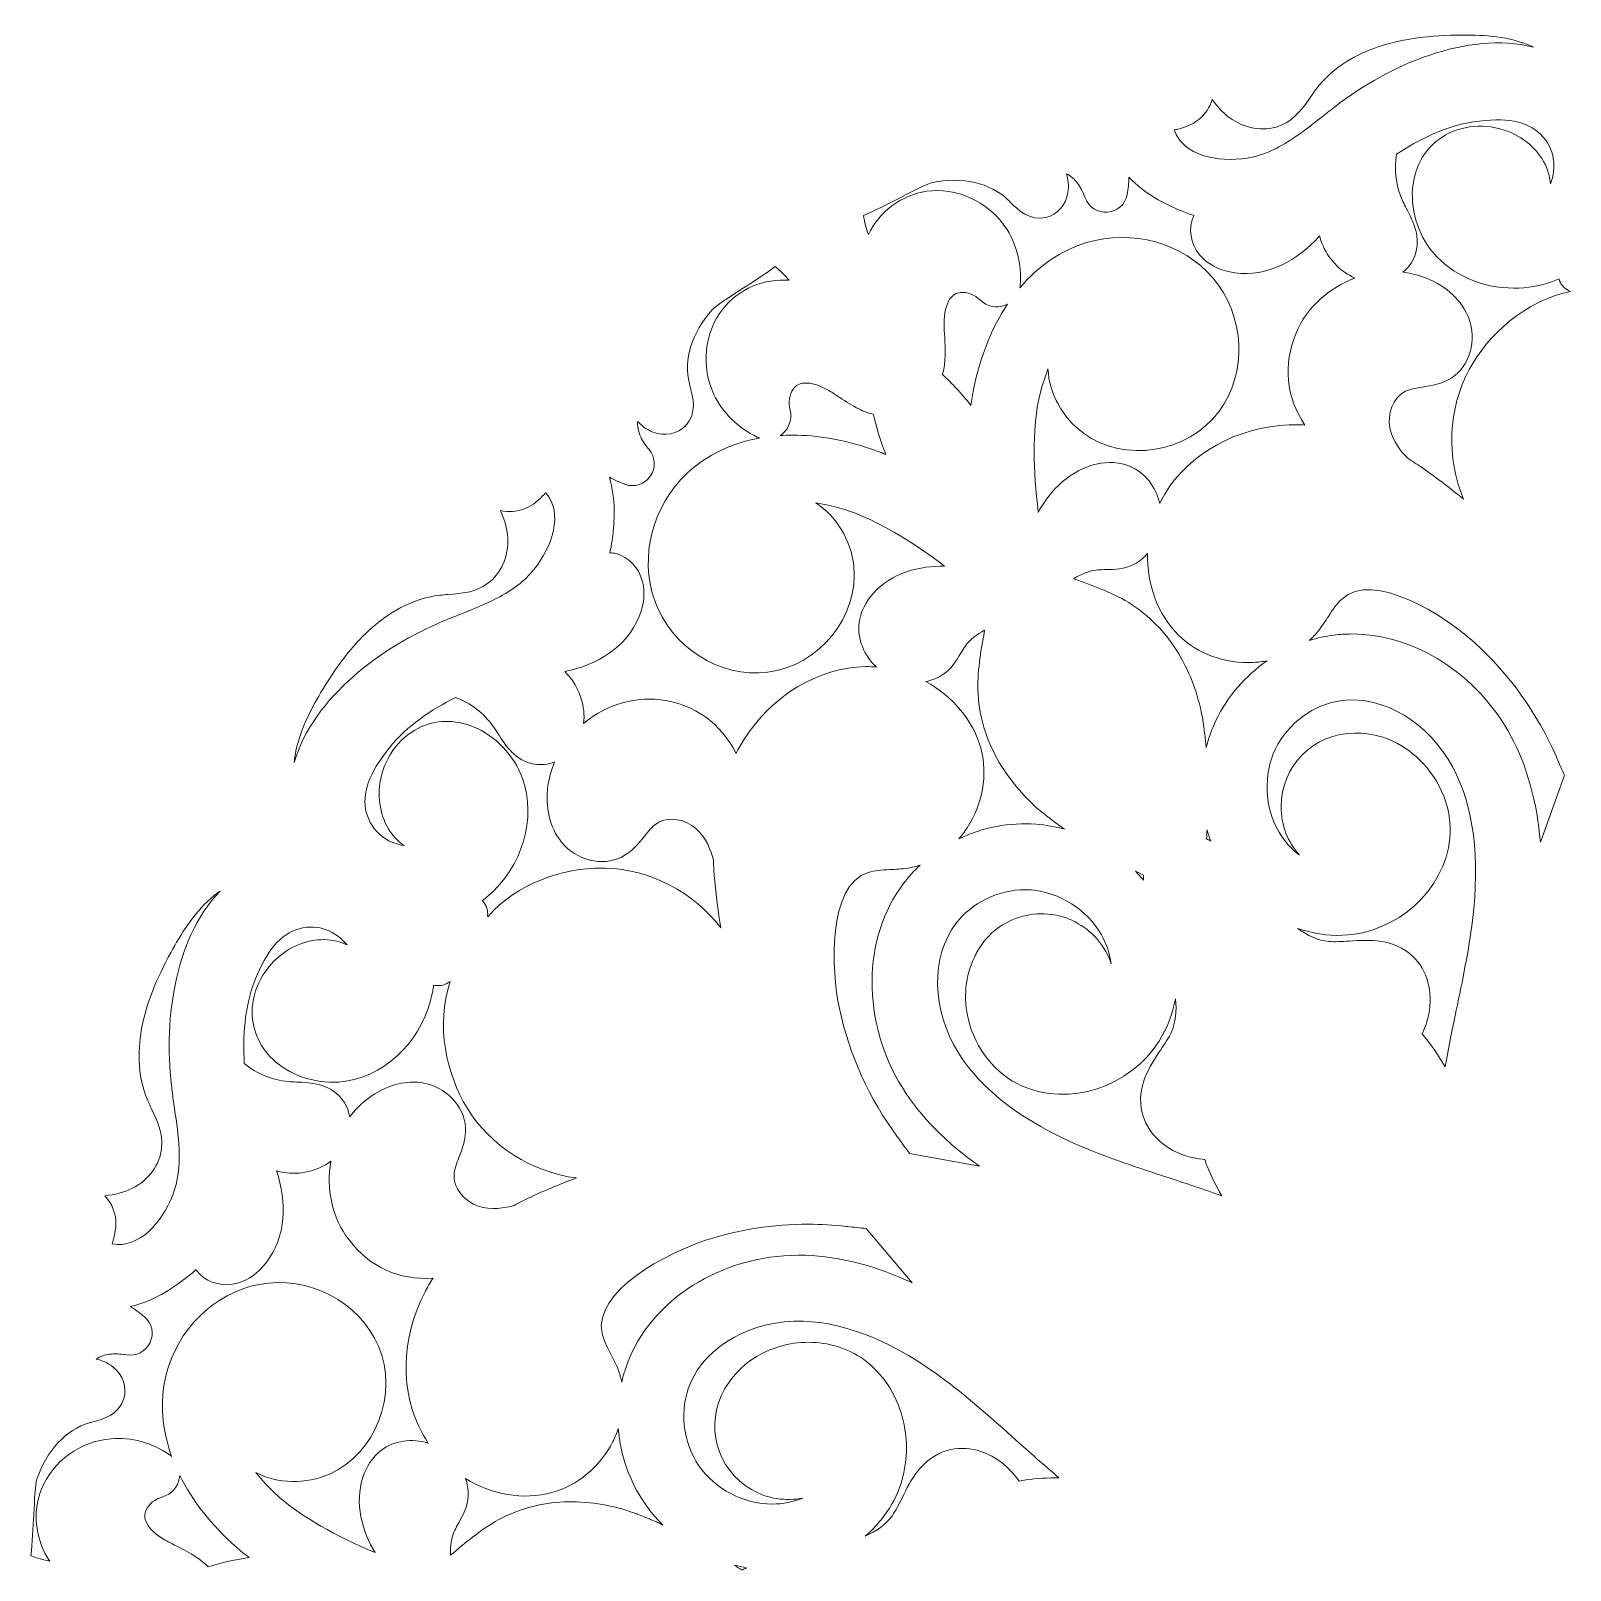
# Model space of a CAD drawing. Header units: inches. Extents: x -4 to 3121, y -2839 to 0.
# Drawn here: x 131.9 to 470.7, y -1559.2 to -1220.5 of the extents above; entities that cross this region are included whole.
import ezdxf

# ---------------------------------------------------------------- set-up
doc = ezdxf.new("R2010")
doc.units = ezdxf.units.IN
doc.header["$MEASUREMENT"] = 0
doc.layers.add('2', color=7, linetype='Continuous')

msp = doc.modelspace()

# ---------------------------------------------------------------- linework, layer by layer
at = {"layer": '2', "lineweight": 0}
for points, knots in [([(391.93, -1235.58), (393.2, -1237.43), (394.67, -1238.9), (396.31, -1239.98), (399.72, -1242.23), (403.92, -1242.69), (407.27, -1241.19), (410.33, -1239.82), (412.1, -1237.22), (413.66, -1234.93), (414.02, -1234.4), (414.37, -1233.88), (414.74, -1233.38), (418.55, -1228.22), (424.19, -1225.47), (428.25, -1224.08), (433.08, -1222.42), (438.62, -1221.57), (445.68, -1221.42), (449.86, -1221.33), (455.28, -1221.44), (460.24, -1223.08), (461.08, -1223.36), (461.89, -1223.68), (462.67, -1224.04), (447.99, -1220.46), (430.89, -1228.01), (419.23, -1236.94), (418.2, -1237.72), (417.2, -1238.52), (416.2, -1239.3), (413.74, -1241.24), (411.42, -1243.06), (409.05, -1244.58), (405.75, -1246.72), (402.66, -1247.99), (399.62, -1248.46), (393.04, -1249.48), (385.6, -1247.96), (383.56, -1242.29), (383.74, -1242.24), (383.93, -1242.2), (384.1, -1242.15), (385.46, -1241.81), (387.32, -1241.33), (389.01, -1239.97), (390.41, -1238.84), (391.41, -1237.3), (391.93, -1235.58)], [0, 0, 0, 0, 1, 1, 1, 2, 2, 2, 3, 3, 3, 4, 4, 4, 5, 5, 5, 6, 6, 6, 7, 7, 7, 8, 8, 8, 9, 9, 9, 10, 10, 10, 11, 11, 11, 12, 12, 12, 13, 13, 13, 14, 14, 14, 15, 15, 15, 16, 16, 16, 16]), ([(436.51, -1269.99), (438.01, -1265.99), (436.18, -1262.47), (434.72, -1259.65), (434.43, -1259.1), (434.14, -1258.55), (433.89, -1258), (432.37, -1254.76), (431.89, -1251.11), (432.51, -1247.59), (437.48, -1244.44), (442.98, -1241.5), (449.47, -1240.51), (456.54, -1239.44), (461.22, -1240.31), (464.21, -1243.24), (467.43, -1246.41), (467.73, -1250.57), (466.38, -1254.17), (466.29, -1252.92), (466, -1251.67), (465.49, -1250.46), (464.07, -1247.07), (460.95, -1244.14), (457.14, -1242.64), (452.18, -1240.68), (446.55, -1241.17), (442.44, -1243.92), (438.93, -1246.26), (436.75, -1249.82), (436.14, -1254.21), (435.41, -1259.42), (437.1, -1265.2), (440.56, -1269.28), (444.71, -1274.17), (451.36, -1277.09), (458.34, -1277.09), (461.25, -1277.09), (464.1, -1276.61), (466.82, -1275.64), (467.3, -1275.47), (467.79, -1275.28), (468.27, -1275.07), (468.57, -1276.13), (469.26, -1277.05), (470.23, -1277.57), (470.4, -1277.65), (470.56, -1277.75), (470.72, -1277.85), (460.77, -1279.86), (452.65, -1287.38), (448.52, -1294.98), (443.81, -1303.64), (443.44, -1314.45), (447.21, -1323.53), (444.51, -1321.28), (441.58, -1319.05), (438.43, -1316.82), (437.38, -1316.09), (436.28, -1315.37), (435.14, -1314.67), (433.56, -1313.18), (431.64, -1310.84), (431.05, -1307.9), (430.46, -1304.97), (431.57, -1301.13), (434.47, -1299.79), (435.5, -1299.32), (436.8, -1299.11), (438.17, -1298.89), (440.23, -1298.56), (442.56, -1298.19), (444.65, -1296.81), (448.64, -1294.19), (450.25, -1288.56), (448.4, -1283.72), (446.95, -1279.92), (443.56, -1276.71), (439.1, -1274.92), (437.42, -1274.24), (435.67, -1273.81), (433.9, -1273.59), (435.07, -1272.63), (435.98, -1271.4), (436.51, -1269.99)], [0, 0, 0, 0, 1, 1, 1, 2, 2, 2, 3, 3, 3, 4, 4, 4, 5, 5, 5, 6, 6, 6, 7, 7, 7, 8, 8, 8, 9, 9, 9, 10, 10, 10, 11, 11, 11, 12, 12, 12, 13, 13, 13, 14, 14, 14, 15, 15, 15, 16, 16, 16, 17, 17, 17, 18, 18, 18, 19, 19, 19, 20, 20, 20, 21, 21, 21, 22, 22, 22, 23, 23, 23, 24, 24, 24, 25, 25, 25, 26, 26, 26, 27, 27, 27, 28, 28, 28, 28]), ([(373.23, -1256.47), (373.45, -1255.23), (373.58, -1253.97), (373.62, -1252.69), (377.09, -1256.38), (381.52, -1258.58), (384.99, -1260.04), (385.94, -1260.43), (386.92, -1260.79), (387.92, -1261.11), (387.73, -1261.5), (387.58, -1261.92), (387.45, -1262.35), (386.67, -1265.13), (387.62, -1268.34), (389.88, -1270.53), (391.62, -1272.22), (394.05, -1273.32), (396.89, -1273.71), (404.14, -1274.72), (410.78, -1270.95), (415.55, -1265.62), (415.7, -1266.16), (415.87, -1266.68), (416.07, -1267.19), (417.33, -1270.42), (419.97, -1273.45), (423.36, -1274.88), (417.66, -1276.99), (412.75, -1281.27), (410.38, -1287.02), (407.49, -1294.04), (408.17, -1300.91), (412.32, -1307.23), (411.16, -1307.17), (410.01, -1307.16), (408.87, -1307.21), (397.37, -1307.64), (386.88, -1313.47), (381.49, -1322.42), (381.09, -1323.08), (380.72, -1323.77), (380.38, -1324.46), (379.55, -1320.8), (377.13, -1317.71), (373.88, -1316.33), (369.36, -1314.41), (363.49, -1315.75), (358.92, -1319.75), (356.67, -1321.71), (354.96, -1324.05), (353.66, -1326.38), (352.49, -1317.28), (352.46, -1308.2), (353.65, -1302.2), (353.95, -1300.7), (354.6, -1297.94), (355.79, -1294.88), (356.07, -1300.3), (359, -1305.65), (363.62, -1309.04), (372.61, -1315.64), (386.5, -1313.42), (393.36, -1304.3), (399.76, -1295.8), (399.19, -1283.11), (392.04, -1274.8), (385.47, -1267.16), (374.32, -1264.06), (364.3, -1267.08), (358.68, -1268.77), (353.68, -1272.21), (349.6, -1277.03), (349.64, -1276.84), (349.66, -1276.65), (349.68, -1276.46), (350.06, -1271.78), (348.87, -1267.19), (346.33, -1263.52), (342.49, -1257.98), (335.55, -1254.87), (329.07, -1255.79), (323.53, -1256.58), (318.6, -1260.36), (316.27, -1265.29), (315.79, -1263.97), (315.43, -1262.57), (315.2, -1261.09), (317.81, -1259.99), (320.73, -1258.49), (323.38, -1257.13), (326.14, -1255.71), (329.28, -1254.09), (330.41, -1253.85), (336.83, -1252.49), (343.16, -1253.94), (346.96, -1257.63), (347.13, -1257.8), (347.31, -1257.98), (347.48, -1258.16), (349.17, -1259.85), (351.7, -1262.4), (355.34, -1261.54), (357.88, -1260.94), (359.79, -1258.77), (360.2, -1256.02), (360.43, -1254.53), (360.25, -1253.16), (359.86, -1251.92), (360.78, -1252.4), (361.63, -1253.11), (362.24, -1253.91), (362.92, -1254.81), (363.49, -1255.89), (363.98, -1257.22), (364.73, -1259.28), (366.72, -1260.55), (368.92, -1260.38), (371.07, -1260.21), (372.79, -1258.68), (373.21, -1256.57), (373.21, -1256.55), (373.22, -1256.49), (373.23, -1256.47)], [0, 0, 0, 0, 1, 1, 1, 2, 2, 2, 3, 3, 3, 4, 4, 4, 5, 5, 5, 6, 6, 6, 7, 7, 7, 8, 8, 8, 9, 9, 9, 10, 10, 10, 11, 11, 11, 12, 12, 12, 13, 13, 13, 14, 14, 14, 15, 15, 15, 16, 16, 16, 17, 17, 17, 18, 18, 18, 19, 19, 19, 20, 20, 20, 21, 21, 21, 22, 22, 22, 23, 23, 23, 24, 24, 24, 25, 25, 25, 26, 26, 26, 27, 27, 27, 28, 28, 28, 29, 29, 29, 30, 30, 30, 31, 31, 31, 32, 32, 32, 33, 33, 33, 34, 34, 34, 35, 35, 35, 36, 36, 36, 37, 37, 37, 38, 38, 38, 39, 39, 39, 40, 40, 40, 41, 41, 41, 41]), ([(277.06, -1298.82), (276.99, -1298.58), (276.93, -1298.34), (276.87, -1298.1), (275.56, -1292.97), (277.47, -1286.75), (281.86, -1281.88), (282.63, -1281.03), (285.6, -1279.11), (288.22, -1277.43), (290.72, -1275.82), (293.48, -1274.04), (295.74, -1272.33), (296.9, -1273.27), (297.93, -1274.28), (298.84, -1275.36), (293.41, -1274.9), (287.67, -1277.28), (284.21, -1281.69), (280.18, -1286.84), (279.4, -1294.4), (282.28, -1300.5), (284.18, -1304.53), (287.57, -1307.86), (291.81, -1309.87), (291.98, -1309.95), (292.16, -1310.03), (292.34, -1310.09), (286.13, -1311.21), (280.65, -1313.82), (276.37, -1317.84), (268.75, -1325.01), (265.86, -1336.22), (269.19, -1345.72), (272.81, -1356.08), (283.51, -1362.91), (294.08, -1361.63), (305.41, -1360.24), (314.28, -1349.31), (313.06, -1338.23), (312.43, -1332.54), (309.26, -1327.33), (304.7, -1324.37), (307.95, -1324.87), (310.66, -1325.69), (312.11, -1326.18), (317.9, -1328.15), (325.76, -1332.71), (333.05, -1338.28), (330.38, -1338.24), (327.5, -1338.55), (324.68, -1339.52), (318.93, -1341.48), (314.83, -1345.89), (314.24, -1350.76), (313.81, -1354.27), (315.27, -1357.91), (318.03, -1360.46), (317.26, -1360.41), (316.48, -1360.39), (315.7, -1360.4), (305.26, -1360.59), (294.97, -1366.76), (288.84, -1376.5), (288.24, -1377.47), (287.67, -1378.47), (287.14, -1379.51), (283.74, -1372.75), (278.13, -1368.73), (270.6, -1367.72), (269.71, -1367.6), (268.82, -1367.55), (267.94, -1367.55), (262.69, -1367.55), (257.6, -1369.57), (253.6, -1372.89), (254.05, -1369.24), (252.75, -1365.44), (250.59, -1362.74), (250.24, -1362.31), (249.88, -1361.9), (249.48, -1361.5), (256.48, -1360.03), (263.06, -1356.17), (265.82, -1349.38), (266.9, -1346.72), (267.16, -1344.08), (266.57, -1341.72), (265.8, -1338.67), (263.5, -1336.24), (260.7, -1335.53), (260.27, -1335.42), (259.83, -1335.35), (259.39, -1335.32), (259.62, -1334.29), (259.8, -1333.26), (259.93, -1332.22), (260.41, -1328.5), (260.72, -1323.57), (259.26, -1318.72), (260.38, -1319.32), (261.54, -1319.84), (262.72, -1320.27), (262.74, -1320.28), (262.8, -1320.3), (262.81, -1320.3), (264.85, -1321), (267.04, -1320.27), (268.26, -1318.49), (269.51, -1316.68), (269.41, -1314.32), (267.99, -1312.63), (267.09, -1311.55), (266.44, -1310.52), (266, -1309.47), (265.61, -1308.54), (265.42, -1307.46), (265.47, -1306.42), (266.35, -1307.37), (267.44, -1308.21), (268.85, -1308.77), (271.44, -1309.78), (274.27, -1309.21), (276.06, -1307.32), (278.62, -1304.6), (277.68, -1301.12), (277.06, -1298.82)], [0, 0, 0, 0, 1, 1, 1, 2, 2, 2, 3, 3, 3, 4, 4, 4, 5, 5, 5, 6, 6, 6, 7, 7, 7, 8, 8, 8, 9, 9, 9, 10, 10, 10, 11, 11, 11, 12, 12, 12, 13, 13, 13, 14, 14, 14, 15, 15, 15, 16, 16, 16, 17, 17, 17, 18, 18, 18, 19, 19, 19, 20, 20, 20, 21, 21, 21, 22, 22, 22, 23, 23, 23, 24, 24, 24, 25, 25, 25, 26, 26, 26, 27, 27, 27, 28, 28, 28, 29, 29, 29, 30, 30, 30, 31, 31, 31, 32, 32, 32, 33, 33, 33, 34, 34, 34, 35, 35, 35, 36, 36, 36, 37, 37, 37, 38, 38, 38, 39, 39, 39, 40, 40, 40, 41, 41, 41, 42, 42, 42, 42]), ([(339.42, -1299.37), (339.2, -1300.48), (339.01, -1301.67), (338.85, -1302.91), (336.73, -1300.26), (334.61, -1297.96), (332.58, -1296.13), (332.87, -1295.08), (333.05, -1293.95), (333.13, -1292.75), (333.24, -1291.08), (333.14, -1289.46), (333.06, -1287.89), (333, -1286.9), (332.95, -1285.96), (332.95, -1285.03), (332.94, -1282.56), (333.35, -1280.74), (334.22, -1279.48), (334.82, -1278.61), (335.59, -1278.14), (336.57, -1278.04), (337.98, -1277.89), (339.71, -1278.57), (340.95, -1279.77), (342.4, -1281.16), (344.47, -1281.59), (346.36, -1280.87), (346.54, -1280.81), (346.72, -1280.73), (346.89, -1280.64), (343.43, -1285.82), (340.85, -1292.17), (339.42, -1299.37)], [0, 0, 0, 0, 1, 1, 1, 2, 2, 2, 3, 3, 3, 4, 4, 4, 5, 5, 5, 6, 6, 6, 7, 7, 7, 8, 8, 8, 9, 9, 9, 10, 10, 10, 11, 11, 11, 11]), ([(297.29, -1309.2), (298.85, -1307.93), (299.52, -1305.92), (299.04, -1303.96), (298.62, -1302.29), (298.89, -1300.46), (299.73, -1299.31), (300.31, -1298.5), (301.1, -1298.07), (302.16, -1297.99), (303.68, -1297.87), (305.46, -1298.42), (307.6, -1299.66), (308.4, -1300.13), (309.18, -1300.64), (310.02, -1301.19), (311.33, -1302.05), (312.69, -1302.94), (314.19, -1303.69), (315.27, -1304.22), (316.34, -1304.62), (317.39, -1304.9), (317.96, -1307.57), (318.89, -1310.56), (320.13, -1313.72), (318.97, -1313.24), (317.85, -1312.81), (316.77, -1312.44), (310.87, -1310.44), (305.08, -1309.45), (299.65, -1309.45), (298.7, -1309.45), (297.75, -1309.48), (296.82, -1309.54), (296.98, -1309.44), (297.14, -1309.33), (297.29, -1309.2)], [0, 0, 0, 0, 1, 1, 1, 2, 2, 2, 3, 3, 3, 4, 4, 4, 5, 5, 5, 6, 6, 6, 7, 7, 7, 8, 8, 8, 9, 9, 9, 10, 10, 10, 11, 11, 11, 12, 12, 12, 12]), ([(207.16, -1351.72), (210.4, -1348.9), (215.59, -1345.4), (221.97, -1344.68), (222.59, -1344.61), (223.22, -1344.56), (223.85, -1344.52), (226.62, -1344.31), (229.75, -1344.08), (232.47, -1342.11), (235.44, -1339.96), (237.14, -1336.09), (236.9, -1332.02), (236.79, -1330.05), (236.24, -1328.05), (235.28, -1326.02), (237.03, -1326.43), (238.87, -1326.33), (240.55, -1325.69), (242.57, -1324.91), (243.91, -1323.53), (244.89, -1322.52), (245.01, -1322.4), (245.15, -1322.26), (245.28, -1322.13), (249.16, -1326.73), (246.77, -1333.93), (242.59, -1339.12), (240.66, -1341.52), (238.02, -1343.56), (234.5, -1345.36), (232.01, -1346.65), (229.27, -1347.74), (226.37, -1348.9), (225.19, -1349.37), (224, -1349.85), (222.8, -1350.35), (209.24, -1355.98), (194.16, -1367.01), (189.91, -1381.51), (189.99, -1380.66), (190.12, -1379.8), (190.3, -1378.93), (191.36, -1373.82), (193.98, -1369.06), (196.14, -1365.49), (199.8, -1359.45), (203.3, -1355.08), (207.16, -1351.72)], [0, 0, 0, 0, 1, 1, 1, 2, 2, 2, 3, 3, 3, 4, 4, 4, 5, 5, 5, 6, 6, 6, 7, 7, 7, 8, 8, 8, 9, 9, 9, 10, 10, 10, 11, 11, 11, 12, 12, 12, 13, 13, 13, 14, 14, 14, 15, 15, 15, 16, 16, 16, 16]), ([(384.54, -1353.47), (388.66, -1357.56), (394.83, -1359.8), (401.03, -1359.47), (402.06, -1359.41), (403.07, -1359.29), (404.06, -1359.1), (399.27, -1362.39), (395.32, -1366.91), (392.76, -1372.25), (391.85, -1374.17), (391.13, -1376.16), (390.6, -1378.2), (390.56, -1377.81), (390.53, -1377.42), (390.49, -1377.04), (390.39, -1375.91), (390.23, -1374.76), (390.09, -1373.75), (390.09, -1373.75), (389.86, -1372.14), (389.86, -1372.14), (389.86, -1372.09), (389.85, -1372.05), (389.84, -1372), (389.84, -1372), (389.52, -1370.34), (389.52, -1370.34), (389.02, -1367.99), (388.34, -1365.71), (387.5, -1363.56), (385.6, -1358.71), (382.94, -1354.53), (379.63, -1351.17), (377.9, -1349.39), (375.88, -1347.76), (373.58, -1346.31), (371.47, -1345.03), (369.45, -1344.14), (367.35, -1343.25), (365.34, -1342.44), (363.37, -1341.73), (361.45, -1341.04), (363.15, -1339.98), (364.86, -1339.29), (366.72, -1339.12), (367.28, -1339.06), (367.89, -1339.05), (368.54, -1339.04), (370.44, -1339.01), (372.59, -1338.97), (374.78, -1337.84), (375.94, -1337.24), (376.92, -1336.42), (377.73, -1335.46), (377.55, -1342.2), (379.89, -1348.85), (384.54, -1353.47)], [0, 0, 0, 0, 1, 1, 1, 2, 2, 2, 3, 3, 3, 4, 4, 4, 5, 5, 5, 6, 6, 6, 7, 7, 7, 8, 8, 8, 9, 9, 9, 10, 10, 10, 11, 11, 11, 12, 12, 12, 13, 13, 13, 14, 14, 14, 15, 15, 15, 16, 16, 16, 17, 17, 17, 18, 18, 18, 19, 19, 19, 19]), ([(415.25, -1352.59), (416.12, -1351.52), (416.84, -1350.41), (417.53, -1349.33), (418.46, -1347.87), (419.34, -1346.5), (420.43, -1345.51), (427.46, -1339.16), (443.09, -1349.17), (449.56, -1355.02), (457.28, -1361.98), (463.54, -1370.71), (467.67, -1380.25), (467.67, -1380.25), (467.79, -1380.54), (467.79, -1380.54), (468.33, -1381.77), (468.87, -1383.03), (469.47, -1384.3), (469.47, -1384.3), (464.15, -1399.06), (464.15, -1399.06), (463.44, -1390.26), (461.28, -1382.44), (457.69, -1375.7), (450.38, -1362.02), (436.41, -1353.21), (422.67, -1353.21), (421.33, -1353.21), (420, -1353.29), (418.67, -1353.46), (416.85, -1353.69), (415.06, -1354.08), (413.32, -1354.61), (414.02, -1353.99), (414.67, -1353.32), (415.25, -1352.59)], [0, 0, 0, 0, 1, 1, 1, 2, 2, 2, 3, 3, 3, 4, 4, 4, 5, 5, 5, 6, 6, 6, 7, 7, 7, 8, 8, 8, 9, 9, 9, 10, 10, 10, 11, 11, 11, 12, 12, 12, 12]), ([(332.41, -1362.3), (334.49, -1360.97), (335.6, -1359.12), (336.57, -1357.49), (336.91, -1356.94), (337.22, -1356.42), (337.55, -1355.95), (338.63, -1354.43), (340.08, -1353.3), (341.85, -1352.36), (341.49, -1354.36), (341.12, -1356.43), (340.81, -1358.61), (340.54, -1360.83), (340.3, -1363.03), (340.35, -1365.55), (340.46, -1368.22), (340.86, -1370.78), (341.53, -1373.14), (342.79, -1377.72), (345.08, -1382.1), (348.33, -1386.18), (349.77, -1387.98), (351.4, -1389.71), (353.23, -1391.36), (353.23, -1391.36), (354.47, -1392.42), (354.47, -1392.42), (354.51, -1392.45), (354.54, -1392.48), (354.58, -1392.51), (354.58, -1392.51), (355.87, -1393.53), (355.87, -1393.53), (356.66, -1394.14), (357.58, -1394.85), (358.5, -1395.5), (358.82, -1395.73), (359.14, -1395.95), (359.46, -1396.18), (357.43, -1395.62), (355.34, -1395.24), (353.23, -1395.08), (347.32, -1394.62), (341.43, -1395.78), (336.18, -1398.28), (336.84, -1397.52), (337.46, -1396.71), (338.02, -1395.85), (341.41, -1390.65), (342.55, -1384.18), (341.07, -1378.56), (339.4, -1372.23), (334.81, -1366.88), (328.88, -1363.66), (330.12, -1363.44), (331.32, -1363), (332.41, -1362.3)], [0, 0, 0, 0, 1, 1, 1, 2, 2, 2, 3, 3, 3, 4, 4, 4, 5, 5, 5, 6, 6, 6, 7, 7, 7, 8, 8, 8, 9, 9, 9, 10, 10, 10, 11, 11, 11, 12, 12, 12, 13, 13, 13, 14, 14, 14, 15, 15, 15, 16, 16, 16, 17, 17, 17, 18, 18, 18, 19, 19, 19, 19]), ([(248.73, -1399), (252, -1403.02), (257.68, -1404.44), (261.94, -1402.3), (264.19, -1401.17), (265.67, -1399.34), (266.99, -1397.73), (267.86, -1396.64), (268.69, -1395.62), (269.62, -1394.97), (272.23, -1393.13), (276.11, -1394.08), (278.35, -1396.06), (280.6, -1398.05), (281.67, -1400.87), (282.17, -1402.99), (282.2, -1404.32), (282.28, -1405.64), (282.39, -1406.91), (282.74, -1410.76), (283.21, -1414.41), (283.81, -1417.87), (277.83, -1410.07), (268.28, -1404.99), (258.42, -1404.73), (258.15, -1404.72), (257.88, -1404.72), (257.6, -1404.72), (249.11, -1404.72), (239, -1408.03), (232.49, -1415.42), (232.48, -1415.22), (232.48, -1415.02), (232.49, -1414.83), (232.53, -1413.72), (232.07, -1412.67), (231.31, -1411.87), (231.73, -1411.57), (232.14, -1411.24), (232.53, -1410.91), (240.16, -1404.4), (243.29, -1393.74), (240.15, -1384.99), (238.34, -1379.95), (234.19, -1375.6), (229.31, -1373.62), (225.2, -1371.96), (221.03, -1372.07), (217.24, -1373.93), (212.81, -1376.12), (209.57, -1380.75), (208.78, -1386.03), (208.19, -1390.07), (209.16, -1394.24), (211.39, -1397.17), (212.18, -1398.21), (213.11, -1399.09), (214.16, -1399.79), (210.36, -1399.17), (206.91, -1396.83), (205.78, -1392.45), (204.73, -1388.39), (206.32, -1383.91), (210.78, -1378.32), (214.89, -1373.19), (220.18, -1369.9), (225.39, -1367.17), (228.75, -1368.39), (231.67, -1370.63), (233.72, -1373.57), (234.06, -1374.06), (234.4, -1374.59), (234.73, -1375.11), (236.44, -1377.8), (238.58, -1381.14), (242.79, -1381.84), (244.27, -1382.08), (245.8, -1381.91), (247.21, -1381.38), (246.51, -1383.02), (246.02, -1384.75), (245.76, -1386.55), (245.08, -1391.3), (246.16, -1395.84), (248.73, -1399)], [0, 0, 0, 0, 1, 1, 1, 2, 2, 2, 3, 3, 3, 4, 4, 4, 5, 5, 5, 6, 6, 6, 7, 7, 7, 8, 8, 8, 9, 9, 9, 10, 10, 10, 11, 11, 11, 12, 12, 12, 13, 13, 13, 14, 14, 14, 15, 15, 15, 16, 16, 16, 17, 17, 17, 18, 18, 18, 19, 19, 19, 20, 20, 20, 21, 21, 21, 22, 22, 22, 23, 23, 23, 24, 24, 24, 25, 25, 25, 26, 26, 26, 27, 27, 27, 28, 28, 28, 28]), ([(444.24, -1398.18), (444.83, -1391.92), (442.3, -1385.42), (437.47, -1380.8), (433.58, -1377.07), (428.69, -1375.02), (423.75, -1375.02), (423.72, -1375.02), (423.7, -1375.02), (423.68, -1375.02), (423.54, -1375.01), (423.41, -1375.01), (423.27, -1375.01), (414.35, -1375.01), (407.09, -1382.27), (407.09, -1391.2), (407.09, -1395.3), (408.62, -1399.04), (411.14, -1401.9), (409.38, -1400.55), (407.83, -1398.83), (406.65, -1396.82), (403.46, -1391.35), (403.15, -1384.17), (405.85, -1378.51), (408.57, -1372.83), (414.32, -1368.64), (420.51, -1367.85), (429.64, -1366.69), (439.65, -1372.72), (444.89, -1382.53), (449.46, -1391.1), (450.92, -1402.46), (449.22, -1416.29), (448.41, -1422.82), (447.01, -1429.52), (445.65, -1436.02), (444.8, -1440.09), (443.93, -1444.25), (443.18, -1448.47), (441.98, -1446.38), (440.63, -1444.37), (439.15, -1442.46), (438.84, -1442.06), (438.5, -1441.66), (438.14, -1441.28), (438.83, -1439.75), (439.29, -1438.33), (439.58, -1436.91), (440.57, -1432.05), (439.24, -1427.18), (436.1, -1424.18), (431.88, -1420.15), (426.44, -1420.51), (422.06, -1420.79), (420.46, -1420.89), (418.94, -1420.99), (417.65, -1420.88), (415.19, -1420.67), (412.89, -1419.57), (410.73, -1417.99), (413.92, -1419.1), (417.26, -1419.64), (420.6, -1419.52), (432.56, -1419.09), (443.16, -1409.52), (444.24, -1398.18)], [0, 0, 0, 0, 1, 1, 1, 2, 2, 2, 3, 3, 3, 4, 4, 4, 5, 5, 5, 6, 6, 6, 7, 7, 7, 8, 8, 8, 9, 9, 9, 10, 10, 10, 11, 11, 11, 12, 12, 12, 13, 13, 13, 14, 14, 14, 15, 15, 15, 16, 16, 16, 17, 17, 17, 18, 18, 18, 19, 19, 19, 20, 20, 20, 21, 21, 21, 22, 22, 22, 22]), ([(390.7, -1398.27), (390.74, -1397.61), (390.78, -1396.96), (390.81, -1396.31), (391.05, -1397.15), (391.32, -1397.99), (391.63, -1398.82), (391.32, -1398.63), (391.01, -1398.44), (390.7, -1398.27)], [0, 0, 0, 0, 1, 1, 1, 2, 2, 2, 3, 3, 3, 3]), ([(324, -1408.12), (314.86, -1420.12), (314.76, -1438.59), (323.75, -1453.03), (327.79, -1459.52), (333.48, -1465.29), (340.75, -1470.31), (340.75, -1470.31), (325.31, -1467.53), (325.31, -1467.53), (324.5, -1466.38), (323.68, -1465.27), (322.88, -1464.19), (322.88, -1464.19), (322.7, -1463.95), (322.7, -1463.95), (316.5, -1455.6), (312.07, -1445.82), (309.9, -1435.65), (308.07, -1427.13), (307.22, -1408.58), (316.24, -1405.67), (317.64, -1405.22), (319.27, -1405.14), (320.99, -1405.06), (322.27, -1405), (323.59, -1404.94), (324.96, -1404.73), (325.88, -1404.58), (326.78, -1404.36), (327.67, -1404.06), (326.34, -1405.3), (325.11, -1406.66), (324, -1408.12)], [0, 0, 0, 0, 1, 1, 1, 2, 2, 2, 3, 3, 3, 4, 4, 4, 5, 5, 5, 6, 6, 6, 7, 7, 7, 8, 8, 8, 9, 9, 9, 10, 10, 10, 11, 11, 11, 11]), ([(375.03, -1405.41), (375.62, -1405.71), (376.2, -1406.01), (376.79, -1406.3), (376.78, -1406.66), (376.79, -1407.02), (376.8, -1407.38), (376.24, -1406.7), (375.65, -1406.05), (375.03, -1405.41)], [0, 0, 0, 0, 1, 1, 1, 2, 2, 2, 3, 3, 3, 3]), ([(171.54, -1411.42), (172.2, -1410.84), (172.88, -1410.29), (173.58, -1409.8), (163.15, -1420.73), (161.13, -1439.31), (163.04, -1453.86), (163.2, -1455.12), (163.38, -1456.37), (163.57, -1457.68), (164.02, -1460.77), (164.44, -1463.69), (164.57, -1466.51), (164.77, -1470.44), (164.32, -1473.74), (163.21, -1476.61), (160.8, -1482.82), (155.76, -1488.5), (149.84, -1487.44), (149.89, -1487.26), (149.94, -1487.07), (149.99, -1486.9), (150.37, -1485.55), (150.89, -1483.7), (150.55, -1481.56), (150.28, -1479.78), (149.44, -1478.14), (148.21, -1476.83), (150.44, -1476.65), (152.45, -1476.12), (154.21, -1475.24), (157.86, -1473.41), (160.36, -1470.01), (160.74, -1466.35), (161.08, -1463.02), (159.72, -1460.19), (158.51, -1457.69), (158.24, -1457.12), (157.96, -1456.55), (157.71, -1455.98), (155.14, -1450.1), (155.58, -1443.84), (156.41, -1439.63), (157.39, -1434.61), (159.42, -1429.39), (162.82, -1423.2), (164.83, -1419.54), (167.64, -1414.9), (171.54, -1411.42)], [0, 0, 0, 0, 1, 1, 1, 2, 2, 2, 3, 3, 3, 4, 4, 4, 5, 5, 5, 6, 6, 6, 7, 7, 7, 8, 8, 8, 9, 9, 9, 10, 10, 10, 11, 11, 11, 12, 12, 12, 13, 13, 13, 14, 14, 14, 15, 15, 15, 16, 16, 16, 16]), ([(382.89, -1440.95), (382.35, -1442.12), (381.5, -1443.38), (380.61, -1444.72), (378.18, -1448.37), (375.15, -1452.91), (376.53, -1458.57), (377.55, -1462.79), (381.11, -1466.39), (385.81, -1467.95), (387.18, -1468.41), (388.65, -1468.72), (390.31, -1468.89), (390.47, -1469.39), (390.64, -1469.88), (390.84, -1470.36), (391.75, -1472.59), (392.81, -1474.76), (394.02, -1476.86), (389.99, -1475.39), (385.94, -1474.06), (381.97, -1472.76), (375.69, -1470.69), (369.19, -1468.55), (363.13, -1465.99), (350.31, -1460.55), (341.2, -1453.61), (336.07, -1445.36), (330.19, -1435.92), (329.97, -1424.22), (335.54, -1416.91), (339.04, -1412.31), (344.88, -1409.49), (350.72, -1409.49), (351.18, -1409.49), (351.64, -1409.51), (352.1, -1409.55), (358.35, -1410.03), (364.42, -1413.9), (367.56, -1419.39), (368.7, -1421.41), (369.43, -1423.61), (369.71, -1425.8), (368.46, -1422.06), (365.91, -1418.94), (362.47, -1416.96), (358.72, -1414.79), (354.36, -1414.22), (350.19, -1415.34), (346.01, -1416.46), (342.52, -1419.14), (340.35, -1422.88), (340.09, -1423.35), (339.84, -1423.83), (339.62, -1424.31), (337.59, -1428.44), (337.11, -1433.32), (338.27, -1438.07), (339.86, -1444.57), (344.23, -1450.01), (349.94, -1452.62), (360.3, -1457.36), (373.89, -1452.96), (380.24, -1442.82), (382.02, -1439.98), (383.22, -1436.81), (383.85, -1433.5), (384.14, -1436.16), (383.95, -1438.71), (382.89, -1440.95)], [0, 0, 0, 0, 1, 1, 1, 2, 2, 2, 3, 3, 3, 4, 4, 4, 5, 5, 5, 6, 6, 6, 7, 7, 7, 8, 8, 8, 9, 9, 9, 10, 10, 10, 11, 11, 11, 12, 12, 12, 13, 13, 13, 14, 14, 14, 15, 15, 15, 16, 16, 16, 17, 17, 17, 18, 18, 18, 19, 19, 19, 20, 20, 20, 21, 21, 21, 22, 22, 22, 23, 23, 23, 23]), ([(190.45, -1451.81), (189.83, -1451.78), (189.21, -1451.76), (188.6, -1451.71), (185.04, -1451.4), (181.63, -1449.99), (178.9, -1447.7), (178.66, -1441.82), (178.86, -1435.59), (181.25, -1429.46), (183.86, -1422.81), (186.95, -1419.19), (190.98, -1418.07), (195.34, -1416.87), (199.09, -1418.68), (201.53, -1421.65), (200.41, -1421.1), (199.18, -1420.74), (197.88, -1420.57), (194.23, -1420.11), (190.13, -1421.34), (186.93, -1423.88), (182.75, -1427.2), (180.36, -1432.32), (180.68, -1437.26), (180.96, -1441.47), (182.96, -1445.14), (186.45, -1447.86), (190.6, -1451.1), (196.44, -1452.52), (201.71, -1451.57), (210.86, -1449.91), (218.52, -1441.87), (220.35, -1432.01), (220.44, -1431.5), (220.52, -1430.99), (220.58, -1430.47), (221.65, -1430.73), (222.79, -1430.6), (223.73, -1430.01), (223.89, -1429.91), (224.06, -1429.81), (224.24, -1429.72), (220.99, -1439.35), (223.43, -1450.14), (227.95, -1457.52), (233.1, -1465.93), (242.27, -1471.66), (252.02, -1472.93), (248.72, -1474.15), (245.32, -1475.56), (241.82, -1477.19), (240.66, -1477.72), (239.48, -1478.32), (238.31, -1478.96), (236.23, -1479.58), (233.25, -1480.07), (230.4, -1479.11), (227.57, -1478.16), (224.8, -1475.28), (225.09, -1472.09), (225.19, -1470.97), (225.66, -1469.74), (226.16, -1468.44), (226.9, -1466.5), (227.74, -1464.29), (227.6, -1461.79), (227.32, -1457.03), (223.25, -1452.82), (218.13, -1451.99), (217.47, -1451.89), (216.79, -1451.83), (216.11, -1451.83), (212.66, -1451.83), (209.02, -1453.17), (205.86, -1455.65), (204.44, -1456.77), (203.18, -1458.06), (202.12, -1459.49), (201.87, -1458), (201.26, -1456.59), (200.3, -1455.43), (197.59, -1452.13), (193.63, -1451.95), (190.45, -1451.81)], [0, 0, 0, 0, 1, 1, 1, 2, 2, 2, 3, 3, 3, 4, 4, 4, 5, 5, 5, 6, 6, 6, 7, 7, 7, 8, 8, 8, 9, 9, 9, 10, 10, 10, 11, 11, 11, 12, 12, 12, 13, 13, 13, 14, 14, 14, 15, 15, 15, 16, 16, 16, 17, 17, 17, 18, 18, 18, 19, 19, 19, 20, 20, 20, 21, 21, 21, 22, 22, 22, 23, 23, 23, 24, 24, 24, 25, 25, 25, 26, 26, 26, 27, 27, 27, 28, 28, 28, 28]), ([(144.82, -1526.81), (145.06, -1526.74), (145.3, -1526.68), (145.55, -1526.61), (147.85, -1526), (151.32, -1525.08), (152.4, -1521.5), (153.15, -1519), (152.23, -1516.26), (150.05, -1514.53), (148.87, -1513.59), (147.59, -1513.06), (146.33, -1512.78), (147.2, -1512.22), (148.24, -1511.84), (149.24, -1511.71), (150.36, -1511.57), (151.58, -1511.62), (152.97, -1511.86), (155.14, -1512.24), (157.24, -1511.15), (158.18, -1509.16), (159.11, -1507.21), (158.65, -1504.95), (157.03, -1503.54), (157.01, -1503.53), (156.96, -1503.49), (156.95, -1503.47), (155.98, -1502.66), (154.95, -1501.92), (153.87, -1501.24), (158.85, -1500.07), (163, -1497.29), (165.92, -1495.07), (166.74, -1494.44), (167.54, -1493.77), (168.31, -1493.07), (168.56, -1493.43), (168.84, -1493.77), (169.16, -1494.09), (171.17, -1496.16), (174.43, -1496.94), (177.45, -1496.08), (179.79, -1495.42), (181.95, -1493.87), (183.71, -1491.61), (188.21, -1485.82), (188.26, -1478.19), (186.04, -1471.39), (186.58, -1471.54), (187.12, -1471.65), (187.66, -1471.73), (191.09, -1472.26), (195.02, -1471.48), (197.96, -1469.26), (196.93, -1475.25), (198.19, -1481.65), (201.98, -1486.57), (206.62, -1492.59), (212.9, -1495.43), (220.46, -1495), (219.83, -1495.98), (219.24, -1496.97), (218.71, -1497.98), (213.34, -1508.16), (213.14, -1520.15), (218.19, -1529.29), (218.57, -1529.97), (218.98, -1530.63), (219.41, -1531.27), (215.82, -1530.16), (211.94, -1530.71), (209.11, -1532.84), (205.19, -1535.79), (203.42, -1541.55), (204.59, -1547.5), (205.17, -1550.43), (206.34, -1553.09), (207.71, -1555.38), (199.24, -1551.84), (191.36, -1547.33), (186.77, -1543.29), (185.61, -1542.28), (183.55, -1540.34), (181.49, -1537.78), (186.33, -1540.25), (192.43, -1540.38), (197.67, -1538.08), (207.88, -1533.6), (212.91, -1520.45), (208.44, -1509.95), (204.28, -1500.16), (193, -1494.3), (182.23, -1496.35), (172.33, -1498.22), (164.07, -1506.32), (161.67, -1516.51), (160.33, -1522.23), (160.81, -1528.27), (162.94, -1534.22), (162.8, -1534.09), (162.65, -1533.97), (162.49, -1533.86), (158.62, -1531.19), (154.05, -1529.93), (149.61, -1530.3), (142.89, -1530.85), (136.73, -1535.31), (134.28, -1541.38), (132.19, -1546.58), (133.01, -1552.74), (136.12, -1557.22), (134.73, -1556.98), (133.33, -1556.59), (131.94, -1556.06), (132.29, -1553.24), (132.45, -1549.96), (132.6, -1546.98), (132.75, -1543.87), (132.92, -1540.34), (133.28, -1539.24), (135.3, -1533.01), (139.72, -1528.24), (144.82, -1526.81)], [0, 0, 0, 0, 1, 1, 1, 2, 2, 2, 3, 3, 3, 4, 4, 4, 5, 5, 5, 6, 6, 6, 7, 7, 7, 8, 8, 8, 9, 9, 9, 10, 10, 10, 11, 11, 11, 12, 12, 12, 13, 13, 13, 14, 14, 14, 15, 15, 15, 16, 16, 16, 17, 17, 17, 18, 18, 18, 19, 19, 19, 20, 20, 20, 21, 21, 21, 22, 22, 22, 23, 23, 23, 24, 24, 24, 25, 25, 25, 26, 26, 26, 27, 27, 27, 28, 28, 28, 29, 29, 29, 30, 30, 30, 31, 31, 31, 32, 32, 32, 33, 33, 33, 34, 34, 34, 35, 35, 35, 36, 36, 36, 37, 37, 37, 38, 38, 38, 39, 39, 39, 40, 40, 40, 41, 41, 41, 41]), ([(257.66, -1507.12), (255.68, -1497.86), (272.17, -1489.32), (280.46, -1486.64), (287.71, -1484.29), (295.39, -1483.1), (303.04, -1483.1), (305.83, -1483.1), (308.61, -1483.26), (311.37, -1483.58), (311.37, -1483.58), (311.66, -1483.61), (311.66, -1483.61), (313, -1483.77), (314.37, -1483.93), (315.78, -1484.04), (315.78, -1484.04), (325.9, -1496.03), (325.9, -1496.03), (317.92, -1492.24), (310.07, -1490.2), (302.44, -1489.95), (285.41, -1489.37), (269.49, -1498.7), (263.67, -1512.61), (262.96, -1514.31), (262.4, -1516.05), (261.99, -1517.83), (261.8, -1516.91), (261.54, -1516.01), (261.21, -1515.14), (260.72, -1513.85), (260.11, -1512.68), (259.52, -1511.54), (258.72, -1510.01), (257.97, -1508.56), (257.66, -1507.12)], [0, 0, 0, 0, 1, 1, 1, 2, 2, 2, 3, 3, 3, 4, 4, 4, 5, 5, 5, 6, 6, 6, 7, 7, 7, 8, 8, 8, 9, 9, 9, 10, 10, 10, 11, 11, 11, 12, 12, 12, 12]), ([(321.84, -1543.98), (327.45, -1533.4), (324.46, -1519.43), (315.18, -1512.83), (311.72, -1510.38), (307.46, -1509.09), (303.08, -1509.09), (300.97, -1509.09), (298.83, -1509.39), (296.74, -1510), (292.05, -1511.37), (288.06, -1514.23), (285.5, -1518.05), (285.19, -1518.48), (284.9, -1518.94), (284.63, -1519.4), (280.17, -1527.13), (282.83, -1537.05), (290.56, -1541.51), (294.1, -1543.56), (298.11, -1544.11), (301.84, -1543.36), (299.78, -1544.21), (297.48, -1544.69), (295.12, -1544.7), (288.82, -1544.7), (282.48, -1541.38), (278.96, -1536.24), (275.39, -1531.05), (274.64, -1523.97), (277.05, -1518.21), (280.6, -1509.73), (290.84, -1504.08), (301.95, -1504.44), (311.66, -1504.77), (322.23, -1509.19), (333.35, -1517.57), (338.6, -1521.53), (343.7, -1526.1), (348.65, -1530.52), (351.75, -1533.29), (354.92, -1536.13), (358.21, -1538.89), (355.78, -1538.89), (353.38, -1539.05), (350.99, -1539.38), (350.48, -1539.45), (349.96, -1539.54), (349.45, -1539.66), (348.47, -1538.3), (347.47, -1537.19), (346.39, -1536.23), (342.68, -1532.94), (337.79, -1531.66), (333.63, -1532.88), (328.03, -1534.52), (325.61, -1539.41), (323.67, -1543.36), (322.96, -1544.79), (322.29, -1546.15), (321.55, -1547.21), (320.14, -1549.23), (318.02, -1550.68), (315.57, -1551.76), (318.13, -1549.56), (320.27, -1546.93), (321.84, -1543.98)], [0, 0, 0, 0, 1, 1, 1, 2, 2, 2, 3, 3, 3, 4, 4, 4, 5, 5, 5, 6, 6, 6, 7, 7, 7, 8, 8, 8, 9, 9, 9, 10, 10, 10, 11, 11, 11, 12, 12, 12, 13, 13, 13, 14, 14, 14, 15, 15, 15, 16, 16, 16, 17, 17, 17, 18, 18, 18, 19, 19, 19, 20, 20, 20, 21, 21, 21, 22, 22, 22, 22]), ([(225.27, -1550.44), (225.5, -1549.92), (225.8, -1549.38), (226.11, -1548.82), (227.04, -1547.16), (228.08, -1545.28), (228.19, -1542.81), (228.25, -1541.51), (228.03, -1540.26), (227.61, -1539.07), (233.36, -1542.59), (240.28, -1543.9), (246.61, -1542.18), (252.21, -1540.65), (257.24, -1536.43), (260.05, -1530.89), (260.52, -1529.98), (260.91, -1529.04), (261.24, -1528.09), (261.7, -1533.88), (263.64, -1539.57), (266.99, -1544.45), (268.19, -1546.2), (269.56, -1547.82), (271.06, -1549.3), (270.71, -1549.13), (270.35, -1548.97), (270, -1548.8), (268.98, -1548.34), (267.9, -1547.89), (266.95, -1547.51), (266.95, -1547.51), (265.44, -1546.9), (265.44, -1546.9), (265.4, -1546.88), (265.35, -1546.87), (265.31, -1546.85), (265.31, -1546.85), (263.72, -1546.3), (263.72, -1546.3), (261.43, -1545.55), (259.11, -1545), (256.83, -1544.66), (251.67, -1543.88), (246.73, -1544.09), (242.16, -1545.28), (239.76, -1545.89), (237.34, -1546.82), (234.93, -1548.09), (232.77, -1549.28), (230.99, -1550.59), (229.17, -1551.96), (227.45, -1553.29), (225.85, -1554.64), (224.3, -1555.96), (224.23, -1553.95), (224.49, -1552.13), (225.27, -1550.44)], [0, 0, 0, 0, 1, 1, 1, 2, 2, 2, 3, 3, 3, 4, 4, 4, 5, 5, 5, 6, 6, 6, 7, 7, 7, 8, 8, 8, 9, 9, 9, 10, 10, 10, 11, 11, 11, 12, 12, 12, 13, 13, 13, 14, 14, 14, 15, 15, 15, 16, 16, 16, 17, 17, 17, 18, 18, 18, 19, 19, 19, 19]), ([(164.65, -1538.95), (164.68, -1538.75), (164.7, -1538.56), (164.71, -1538.37), (167.47, -1543.96), (171.68, -1549.36), (177.2, -1554.2), (178.05, -1554.95), (178.98, -1555.71), (179.98, -1556.46), (176.62, -1556.97), (173.57, -1557.66), (170.97, -1558.5), (170.2, -1557.73), (169.32, -1557.01), (168.32, -1556.34), (166.92, -1555.41), (165.47, -1554.68), (164.07, -1553.97), (163.18, -1553.52), (162.35, -1553.1), (161.54, -1552.64), (159.4, -1551.41), (158.04, -1550.14), (157.38, -1548.76), (156.92, -1547.81), (156.89, -1546.91), (157.3, -1546), (157.88, -1544.7), (159.33, -1543.56), (160.99, -1543.08), (162.92, -1542.52), (164.33, -1540.93), (164.65, -1538.95)], [0, 0, 0, 0, 1, 1, 1, 2, 2, 2, 3, 3, 3, 4, 4, 4, 5, 5, 5, 6, 6, 6, 7, 7, 7, 8, 8, 8, 9, 9, 9, 10, 10, 10, 11, 11, 11, 11]), ([(289.43, -1558.72), (289.11, -1558.88), (288.79, -1559.06), (288.47, -1559.25), (287.92, -1558.88), (287.36, -1558.51), (286.81, -1558.15), (287.67, -1558.38), (288.55, -1558.56), (289.43, -1558.72)], [0, 0, 0, 0, 1, 1, 1, 2, 2, 2, 3, 3, 3, 3])]:
    msp.add_open_spline(points, degree=3, knots=knots, dxfattribs=at)

doc.saveas('drawing.dxf')
